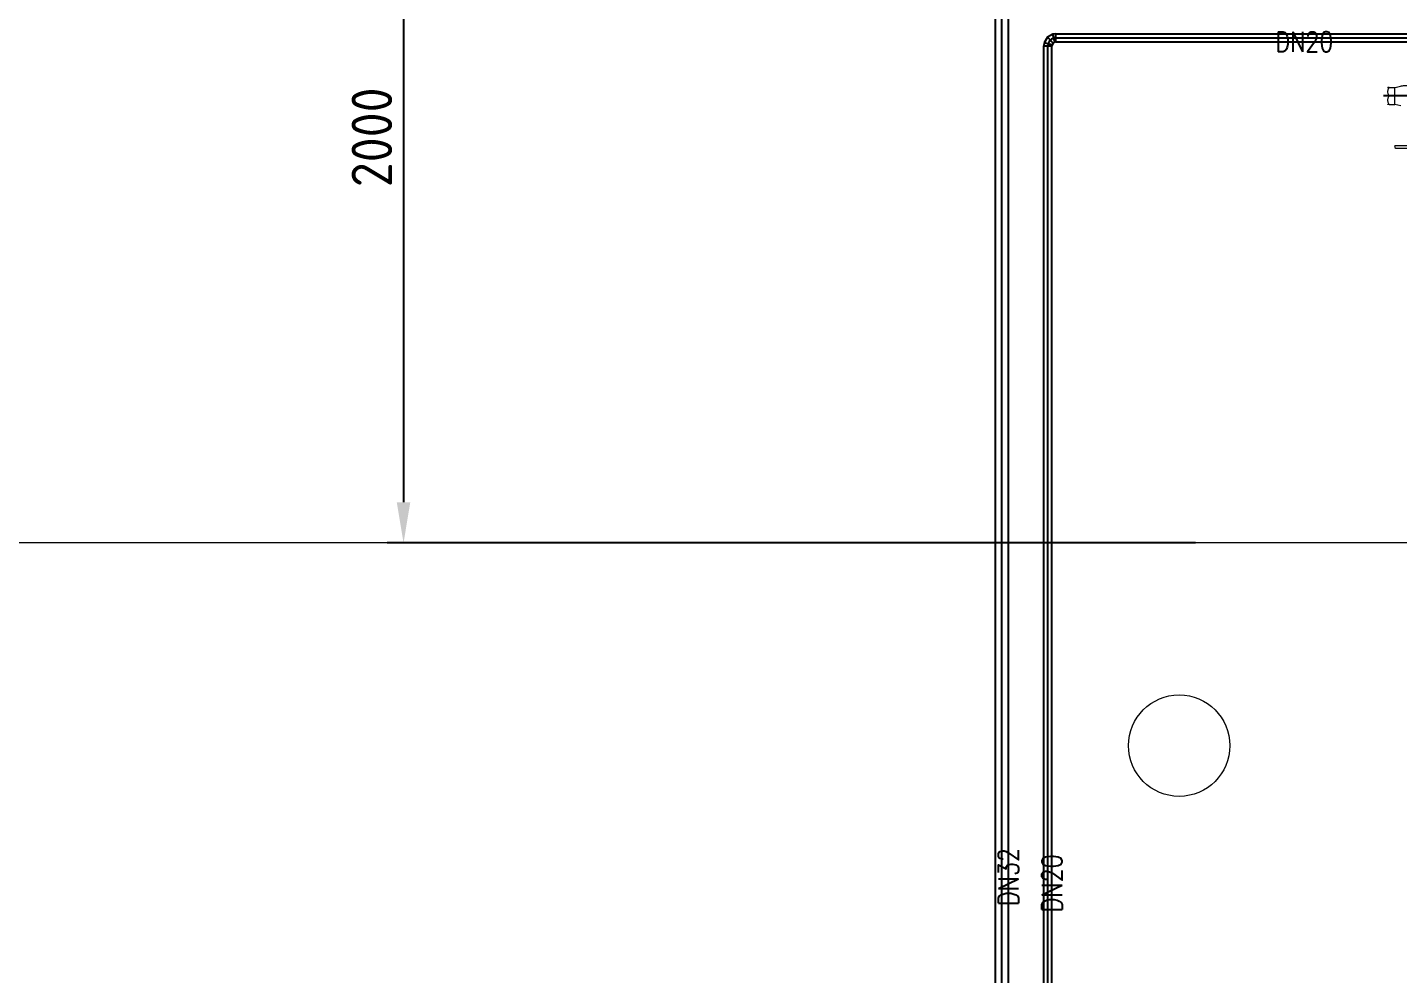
# Model space of a CAD drawing. Extents: x -681219 to -550379, y -242630 to -158199.
# Drawn here: x -647794 to -644415, y -220481 to -218146 of the extents above; entities that cross this region are included whole.
import ezdxf
from ezdxf.lldxf.tags import DXFTag

# ---------------------------------------------------------------- set-up
doc = ezdxf.new("R2010")
doc.units = 0
doc.header["$LTSCALE"] = 1000
doc.layers.get('0').update_dxf_attribs({"linetype": 'CONTINUOUS'})
doc.layers.get('Defpoints').update_dxf_attribs({"linetype": 'CONTINUOUS'})
for name, color, linetype in [('center', 253, 'CENTER2'), ('DOTE_油脂（红）', 7, 'CONTINUOUS'), ('PIPE-油脂（红）', 1, 'CONTINUOUS'), ('TEXT_油脂（红）', 7, 'CONTINUOUS')]:
    doc.layers.add(name, color=color, linetype=linetype)
for name, color, linetype, lineweight in [('DIM', 7, 'CONTINUOUS', 18), ('famsun', 7, 'CONTINUOUS', 0), ('轴网_轴线', 1, 'CENTER2', 0)]:
    doc.layers.add(name, color=color, linetype=linetype, lineweight=lineweight)
doc.styles.add('_TWT_PIPEDN', font='SIMPLEX', dxfattribs={"width": 0.8, "height": 3.5, "bigfont": 'HZTXT'})
doc.styles.add('ISOCP', font='isocp.shx', dxfattribs={"bigfont": 'gbcbig.shx'})
tags = doc.linetypes.add('CENTER2', pattern=[28.575, 19.05, -3.175, 3.175, -3.175]).pattern_tags.tags
tags[10:11] = [DXFTag(74, 4), DXFTag(75, 0), DXFTag(340, '0'), DXFTag(46, 0.0), DXFTag(50, 0.0), DXFTag(44, 0.0), DXFTag(45, 0.0)]
tags[8:9] = [DXFTag(74, 4), DXFTag(75, 0), DXFTag(340, '0'), DXFTag(46, 0.0), DXFTag(50, 0.0), DXFTag(44, 0.0), DXFTag(45, 0.0)]
tags[6:7] = [DXFTag(74, 4), DXFTag(75, 0), DXFTag(340, '0'), DXFTag(46, 0.0), DXFTag(50, 0.0), DXFTag(44, 0.0), DXFTag(45, 0.0)]
tags[4:5] = [DXFTag(74, 4), DXFTag(75, 0), DXFTag(340, '0'), DXFTag(46, 0.0), DXFTag(50, 0.0), DXFTag(44, 0.0), DXFTag(45, 0.0)]
doc.dimstyles.new('STD2', dxfattribs={"dimscale": 40, "dimtxt": 2.5, "dimasz": 2.5, "dimexe": 1, "dimexo": 0.7, "dimgap": 0.7, "dimtad": 1, "dimdec": 0, "dimdsep": 46, "dimtxsty": 'ISOCP', "dimcen": 2.5, "dimadec": 1, "dimazin": 2, "dimtfac": 1, "dimtdec": 0, "dimtmove": 0, "dimatfit": 3, "dimfxl": 0, "dimarcsym": 0})

# ---------------------------------------------------------------- blocks, each defined once
blk = doc.blocks.new('轴网FB0EDE194AE0F5E0')
at = {"layer": '轴网_轴线'}
blk.add_line((-1200, 7500), (44200, 7500), dxfattribs=at)
blk = doc.blocks.new('*U45')
at = {"color": 0, "linetype": 'ByBlock', "lineweight": -2}
for p, q in [((533.1, 1028), (531.1, 1021)), ((591.1, 1021), (531.1, 1021)), ((589.1, 1028), (533.1, 1028)), ((514.1, 919), (513.6, 918.5)), ((517.4, 919), (514.1, 919)), ((517.4, 919), (531.6, 919)), ((546.3, 922.2), (531.6, 919)), ((531.6, 919), (531.6, 908.5)), ((517.4, 898), (531.6, 898)), ((531.6, 908.5), (531.6, 898)), ((531.6, 898), (531.6, 887.5)), ((531.6, 887.5), (531.6, 877)), ((513.6, 877.5), (514.1, 877)), ((517.4, 877), (514.1, 877)), ((517.4, 877), (531.6, 877))]:
    blk.add_line(p, q, dxfattribs=at)
for centre, radius, start, end in [((532.8, 908.5), 18.7, 145.7626, 214.2374), ((533, 887.5), 18.8, 146.0456, 213.9544)]:
    blk.add_arc(centre, radius, start, end, dxfattribs=at)
blk.add_open_spline([(531.6, 877), (536.6, 875.8), (543.8, 874.2), (554.6, 872.1), (564.5, 871.8), (576.6, 873.8), (584.9, 875.6), (590.6, 877)], degree=3, knots=[0, 0, 0, 0, 0.231463, 0.39924, 0.541134, 0.729371, 1, 1, 1, 1], dxfattribs=at)
at = {"layer": 'center', "ltscale": 7.033196}
blk.add_line((701.8, 898), (503.4, 898), dxfattribs=at)
blk = doc.blocks.new('*D177')
at = {"layer": 'Defpoints', "color": 0, "transparency": 16777216}
for p in [(-644490.3, -217416.7), (-646866.8, -219416.7), (-644887, -219416.7)]:
    blk.add_point(p, dxfattribs=at)
at = {"layer": 'DIM', "color": 0, "lineweight": -2, "transparency": 16777216}
for p, q in [((-644518.3, -217416.7), (-646906.8, -217416.7)), ((-646866.8, -217516.7), (-646866.8, -219316.7)), ((-644915, -219416.7), (-646906.8, -219416.7))]:
    blk.add_line(p, q, dxfattribs=at)
at = {"layer": 'DIM', "color": 0, "transparency": 16777216}
for points in [[(-646883.5, -217516.7), (-646850.2, -217516.7), (-646866.8, -217416.7)], [(-646883.5, -219316.7), (-646850.2, -219316.7), (-646866.8, -219416.7)]]:
    blk.add_solid(points, dxfattribs=at)
at = {"layer": 'DIM', "color": 0, "transparency": 16777216, "insert": (-646944.9, -218416.7), "char_height": 100, "attachment_point": 5, "rotation": 90, "style": 'ISOCP'}
blk.add_mtext('2000', dxfattribs=at)

msp = doc.modelspace()

# ---------------------------------------------------------------- linework, layer by layer
at = {"layer": 'DOTE_油脂（红）', "color": 1}
for p, q in [((-645392.0966, -222418.5414), (-645392.0966, -218058.1983)), ((-645259.0894, -218171.2818), (-644030.6795, -218171.2818)), ((-645279.0894, -222316.5414), (-645279.0894, -218191.2818))]:
    msp.add_line(p, q, dxfattribs=at)
msp.add_arc((-645259.0894, -218191.2818, 2500), 20, 90, 180, dxfattribs=at)
at = {"layer": 'famsun'}
msp.add_circle((-644955.4609, -219916.6983), 125, dxfattribs=at)
at = {"layer": 'PIPE-油脂（红）', "color": 1}
for p, q in [((-645408.0966, -222418.5414), (-645408.0966, -218058.1983)), ((-645376.0966, -222418.5414), (-645376.0966, -218058.1983)), ((-645280.3026, -218170.0686, 2500), (-645288.0672, -218183.5173, 2500)), ((-645266.854, -218162.3041, 2500), (-645280.3026, -218170.0686, 2500)), ((-645259.0894, -218161.2818, 2500), (-645266.854, -218162.3041, 2500)), ((-645259.0894, -218161.2818), (-644030.6795, -218161.2818)), ((-645288.0672, -218183.5173, 2500), (-645289.0894, -218191.2818, 2500)), ((-645289.0894, -222316.5414), (-645289.0894, -218191.2818)), ((-645268.7486, -218188.6937, 2500), (-645269.0894, -218191.2818, 2500)), ((-645269.0894, -222316.5414), (-645269.0894, -218191.2818)), ((-645266.1605, -218184.2108, 2500), (-645268.7486, -218188.6937, 2500)), ((-645261.6776, -218181.6226, 2500), (-645266.1605, -218184.2108, 2500)), ((-645259.0894, -218181.2818, 2500), (-645261.6776, -218181.6226, 2500)), ((-645259.0894, -218181.2818), (-644030.6795, -218181.2818))]:
    msp.add_line(p, q, dxfattribs=at)
at = {"layer": 'PIPE-油脂（红）'}
for p, q in [((-645266.1605, -218184.2108, 2500), (-645280.3026, -218170.0686, 2500)), ((-645261.6776, -218181.6226, 2500), (-645266.854, -218162.3041, 2500)), ((-645259.0894, -218181.2818, 2500), (-645259.0894, -218161.2818, 2500)), ((-645289.0894, -218191.2818, 2500), (-645269.0894, -218191.2818, 2500)), ((-645268.7486, -218188.6937, 2500), (-645288.0672, -218183.5173, 2500))]:
    msp.add_line(p, q, dxfattribs=at)

# ---------------------------------------------------------------- block references
at = {"layer": 'famsun', "xscale": -1}
msp.add_blockref('轴网FB0EDE194AE0F5E0', (-623955.4609, -226916.6983), dxfattribs=at)
at = {"layer": 'famsun', "xscale": -1, "rotation": 180}
msp.add_blockref('*U45', (-644955.4609, -217416.6983), dxfattribs=at)

# ---------------------------------------------------------------- texts
at = {"layer": 'TEXT_油脂（红）', "style": '_TWT_PIPEDN', "width": 0.8}
msp.add_text('DN20', height=50, dxfattribs=at).set_placement((-644718.2178, -218206.2818))
for s, p in [('DN32', (-645351.0966, -220311.7032)), ('DN20', (-645244.0894, -220327.2449))]:
    msp.add_text(s, height=50, rotation=90, dxfattribs=at).set_placement(p)

# ---------------------------------------------------------------- dimensions: what is measured, and where the dimension line sits
at = {"layer": 'DIM', "color": 2}
dim = msp.add_linear_dim(base=(-646866.8406, -219416.6983), p1=(-644490.2633, -217416.6983), p2=(-644886.9622, -219416.6983), angle=90, dimstyle='STD2', dxfattribs=at)
dim.commit()
dim.dimension.update_dxf_attribs({"geometry": '*D177', "text_midpoint": (-646944.8505, -218416.6983)})

doc.saveas('drawing.dxf')
